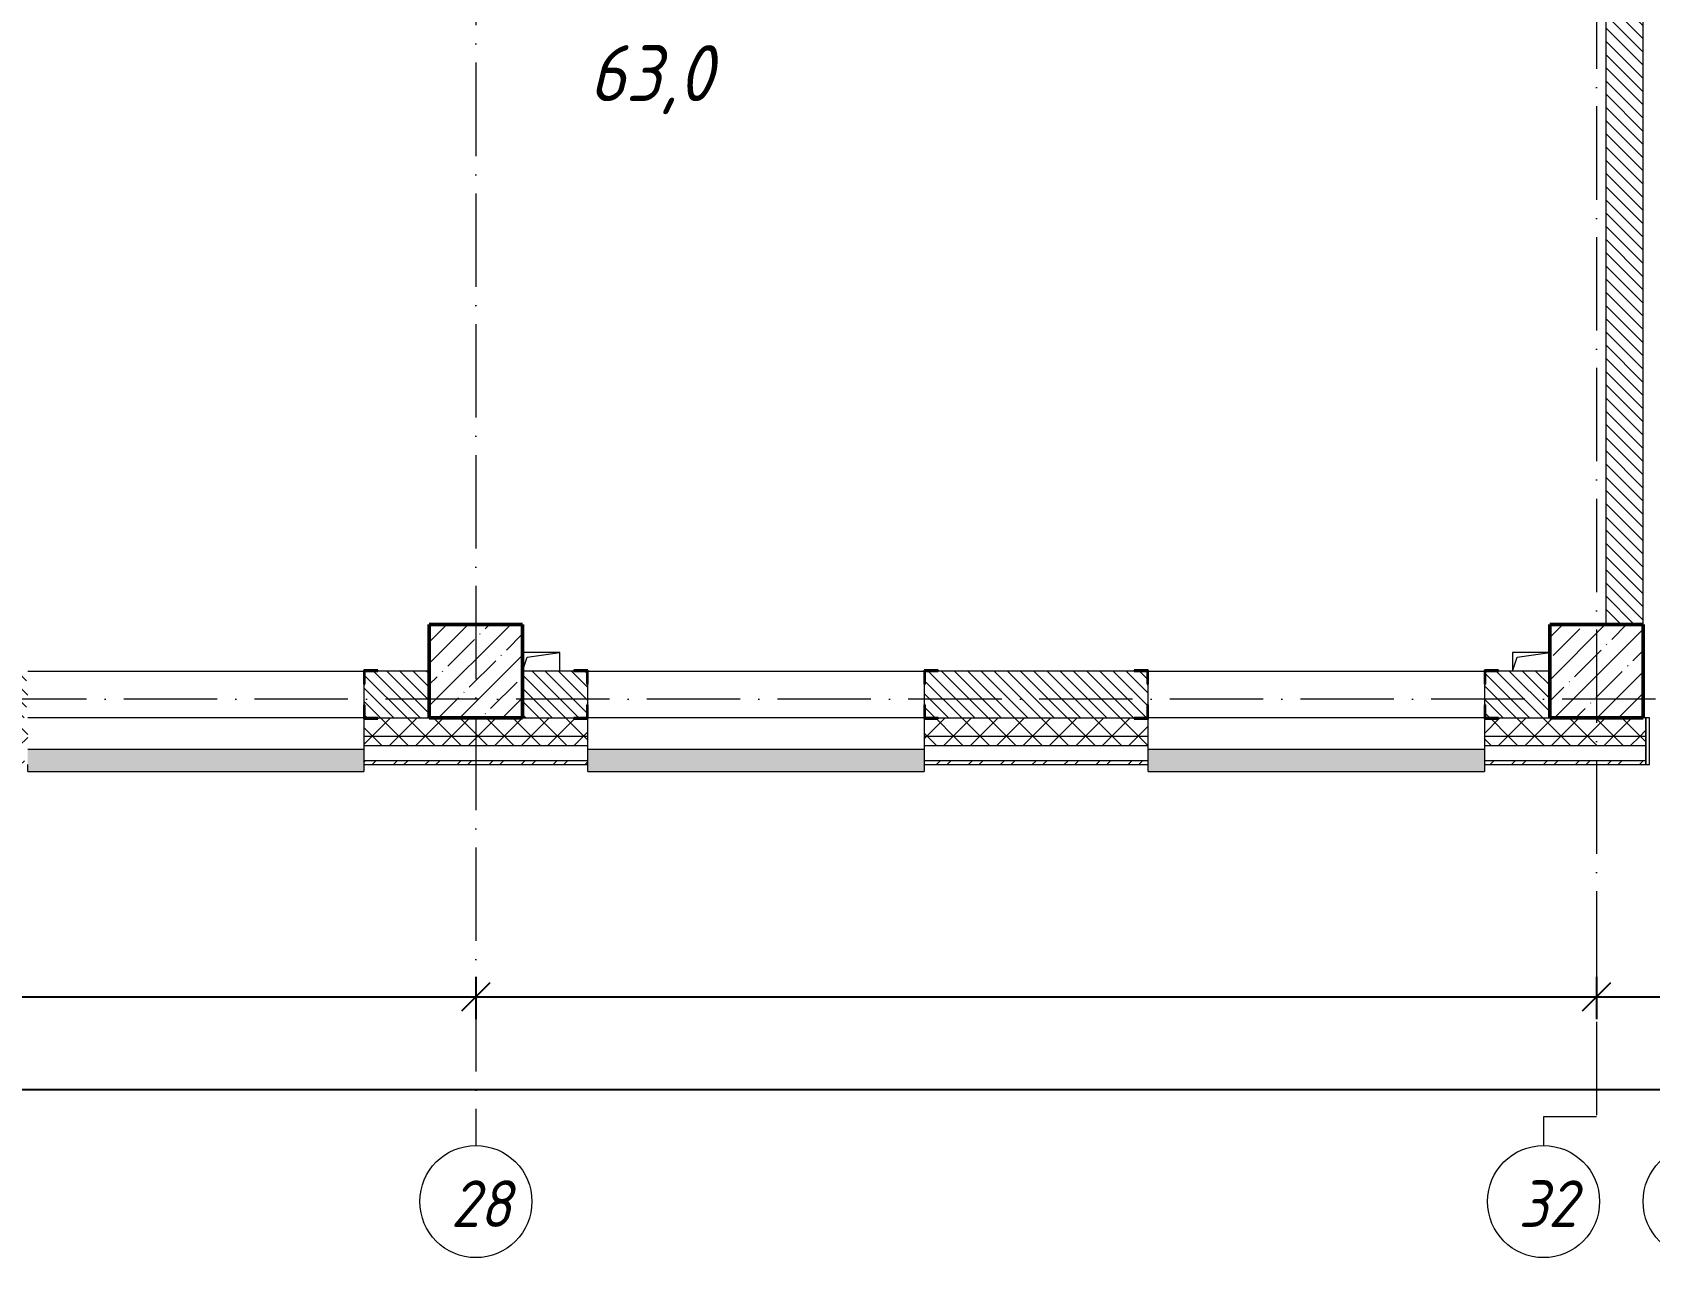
# Model space of a CAD drawing. Header units: millimetres. Extents: x -356862 to 418287, y 0 to 839748.
# Drawn here: x -139940 to -131280, y 511308 to 517866 of the extents above; entities that cross this region are included whole.
import ezdxf

# ---------------------------------------------------------------- set-up
doc = ezdxf.new("R2010")
doc.units = ezdxf.units.MM
doc.linetypes.add('50_200_ШТРИХ_1Т_ш5_п1_п1_', pattern=[700, 500, -100, 0, -100])
for name, color, linetype, lineweight in [('A-____-____-DIMS', 7, 'Continuous', 9), ('A-GENM-____-MCUT', 7, 'Continuous', 25), ('A-GENM-____-OTLN', 7, 'Continuous', 9), ('A-GENM-____-OTLN-1', 7, 'Continuous', 25), ('A-GLAZ-____-OTLN', 7, 'Continuous', 9), ('A-WALL-____-MCUT', 7, 'Continuous', 13), ('A-WALL-____-MCUT-1', 7, 'Continuous', 9), ('A-WALL-____-OTLN', 7, 'Continuous', 9), ('A-WALL-____-PATT-1', 7, 'Continuous', 9), ('A-WALL-FNSH-MCUT-1', 7, 'Continuous', 9), ('S-COLS-____-MCUT', 7, 'Continuous', 50), ('S-COLS-____-OTLN', 7, 'Continuous', 9), ('S-GRID-____-IDEN', 7, 'Continuous', 9), ('S-GRID-____-OTLN', 7, 'Continuous', 9), ('S-GRID-____-OTLN-1', 7, '50_200_ШТРИХ_1Т_ш5_п1_п1_', 9)]:
    doc.layers.add(name, color=color, linetype=linetype, lineweight=lineweight)
doc.layers.add('A-AREA-IDEN-1', color=7, linetype='Continuous', lineweight=9, true_color=0x000000)
doc.layers.add('A-GLAZ-____-OTLN-1', color=7, linetype='Continuous', lineweight=9, true_color=0xc0c0c0)
doc.styles.add('ISOCPEUR_I', font='isocpeui.ttf', dxfattribs={"width": 0.9, "height": 2.5})
doc.styles.add('ISOCPEUR_I_9', font='isocpeui.ttf', dxfattribs={"width": 0.9, "height": 250})
doc.dimstyles.new('ISO-2_5_0_9К_БОЛЬШОЙ_ОСИ', dxfattribs={"dimscale": 304.8, "dimtxt": 248.995294, "dimasz": 0.492126, "dimexe": 0.393701, "dimexo": 0, "dimgap": 0, "dimtad": 1, "dimdec": 0, "dimzin": 0, "dimdsep": 46, "dimtxsty": 'ISOCPEUR_I', "dimblk1": 'OBLIQUE', "dimblk2": 'OBLIQUE', "dimsah": 1, "dimcen": 0.09, "dimdle": 0.393701, "dimazin": 0, "dimtfac": 1, "dimtdec": 4, "dimtix": 1, "dimtmove": 0, "dimatfit": 3, "dimfxl": 1, "dimtvp": 1, "dimtolj": 1, "dimtzin": 0, "dimarcsym": 2})
pattern_1 = [(135, (-176515.067, 459015.94), (-35.35534, -35.35534), [])]
pattern_2 = [(45, (-176515.07, 459015.94), (-70.71068, 70.71068), []), (135, (-176515.07, 459015.94), (-70.71068, -70.71068), [])]

# ---------------------------------------------------------------- blocks, each defined once
blk = doc.blocks.new('BSC_Колонна _Прямоугольная - 500х500-V20-АР1_План отверстий 1 этажа в осях 1-64_Ю-ЯЯ')
at = {"layer": 'S-COLS-____-OTLN'}
h = blk.add_hatch(dxfattribs=at)
h.set_pattern_fill('FP_26', color=256, style=0, pattern_type=2)
h.set_pattern_definition([(45, (-44950, -55431.04), (-114.04925, 114.04925), []), (45, (-44835.95, -55431.04), (-114.04925, 114.04925), [201.613, -40.323, 3.353, -36.97])])
h.paths.add_polyline_path([(-250, -250), (250, -250), (250, 250), (-250, 250), (-250, 178.3)], flags=0)
at = {"layer": 'S-COLS-____-MCUT'}
for p, q in [((250, 250), (-250, 250)), ((-250, 250), (-250, -250)), ((250, -250), (250, 250)), ((-250, -250), (250, -250))]:
    blk.add_line(p, q, dxfattribs=at)
blk = doc.blocks.new('BSC_Колонна _Прямоугольная - 500х500-V48-АР1_План отверстий 1 этажа в осях 1-64_Ю-ЯЯ')
at = {"layer": 'S-COLS-____-OTLN'}
h = blk.add_hatch(dxfattribs=at)
h.set_pattern_fill('FP_55', color=256, style=0, pattern_type=2)
h.set_pattern_definition([(45, (-38950, -55431.04), (-114.04925, 114.04925), []), (45, (-38835.95, -55431.04), (-114.04925, 114.04925), [201.613, -40.323, 3.353, -36.97])])
h.paths.add_polyline_path([(-250, -250), (250, -250), (250, 250), (-250, 250)], flags=0)
at = {"layer": 'S-COLS-____-MCUT'}
for p, q in [((250, 250), (-250, 250)), ((-250, 250), (-250, -250)), ((250, -250), (250, 250)), ((-250, -250), (250, -250))]:
    blk.add_line(p, q, dxfattribs=at)
blk = doc.blocks.new('Фахверк_СКБ_Уголок - 250_2700-27497298-АР1_План отверстий 1 этажа в осях 1-64_Ю-ЯЯ')
at = {"layer": 'A-GENM-____-MCUT'}
for p, q in [((200, 181), (125, 181)), ((125, 181), (125, 106)), ((131, 106), (131, 175)), ((131, 175), (200, 175)), ((200, 175), (200, 181)), ((125, 106), (131, 106)), ((131, -6), (125, -6)), ((125, -6), (125, -81)), ((125, -81), (200, -81)), ((131, -75), (131, -6)), ((200, -75), (131, -75)), ((200, -81), (200, -75))]:
    blk.add_line(p, q, dxfattribs=at)
blk = doc.blocks.new('AR_Отверстие прямоугольное _в плите_ - AR_Отверстие прямоугольное _в плите_-V206-АР1_План отверстий 1 этажа в осях 1-64_Ю-ЯЯ')
at = {"layer": 'A-GENM-____-OTLN'}
for p, q in [((100, 50), (-100, 50)), ((-100, -50), (-75, 25)), ((-75, 25), (100, 50)), ((100, -50), (100, 50))]:
    blk.add_line(p, q, dxfattribs=at)
blk = doc.blocks.new('AR_Отверстие прямоугольное _в плите_ - AR_Отверстие прямоугольное _в плите_-V228-АР1_План отверстий 1 этажа в осях 1-64_Ю-ЯЯ')
at = {"layer": 'A-GENM-____-OTLN'}
for p, q in [((100, 50), (-100, 50)), ((-100, 50), (-100, -50)), ((-100, -50), (-75, 25)), ((-75, 25), (100, 50))]:
    blk.add_line(p, q, dxfattribs=at)
blk = doc.blocks.new('Отлив_СКБ - Отлив витража_120_НВФ-31885687-АР1_План отверстий 1 этажа в осях 1-64_Ю-ЯЯ')
at = {"layer": 'A-GLAZ-____-OTLN-1'}
for points in [[(0, -2), (1800, -2), (1800, 0), (0, 0)], [(877.1, -120), (1800, -120), (1800, -2), (0, -2), (0, -120)]]:
    blk.add_hatch(color=256, dxfattribs=at).paths.add_polyline_path(points, flags=0)
at = {"layer": 'A-GLAZ-____-OTLN'}
for p, q in [((0, 0), (1800, 0)), ((1800, -2), (0, -2)), ((0, -120), (0, -83)), ((1800, -83), (1800, -120)), ((0, -120), (1800, -120))]:
    blk.add_line(p, q, dxfattribs=at)
blk = doc.blocks.new('Стены 3 - Стены 4-31194751-АР1_План отверстий 1 этажа в осях 1-64_Ю-ЯЯ')
at = {"layer": 'A-WALL-____-MCUT'}
for p, q in [((-1798.5, 41030.2), (-1798.5, 41010.2)), ((-1548.5, 41030.2), (-1798.5, 41030.2)), ((-1798.5, 41010.2), (-1548.5, 41010.2)), ((-1548.5, 41010.2), (-1548.5, 41030.2))]:
    blk.add_line(p, q, dxfattribs=at)
blk = doc.blocks.new('Ось сетки - Круг_Ø6_00__ISO-2_5_0_9K_-25732049-АР1_План отверстий 1 этажа в осях 1-64_Ю-ЯЯ')
at = {"layer": 'S-GRID-____-IDEN'}
blk.add_circle((0, 0), 3, dxfattribs=at)
blk = doc.blocks.new('_Oblique')
at = {"color": 0, "linetype": 'ByBlock', "lineweight": -2}
blk.add_line((-0.5, -0.5), (0.5, 0.5), dxfattribs=at)
blk = doc.blocks.new('*D13491')
at = {"layer": 'A-____-____-DIMS', "color": 0, "lineweight": -2, "transparency": 16777216}
for p, q in [((-140565.1, 512810.5), (-140565.1, 512584.4)), ((-137565.1, 512810.5), (-137565.1, 512584.4)), ((-140685.1, 512704.4), (-137445.1, 512704.4))]:
    blk.add_line(p, q, dxfattribs=at)
at = {"layer": 'Defpoints', "color": 0, "transparency": 16777216}
for p in [(-140565.1, 512810.5), (-137565.1, 512810.5), (-137565.1, 512704.4)]:
    blk.add_point(p, dxfattribs=at)
at = {"layer": 'A-____-____-DIMS', "color": 0, "lineweight": -2, "transparency": 16777216, "xscale": 150, "yscale": 150, "zscale": 150, "rotation": 180}
blk.add_blockref('_Oblique', (-140565.1, 512704.4), dxfattribs=at)
at = {"layer": 'A-____-____-DIMS', "color": 0, "lineweight": -2, "transparency": 16777216, "xscale": 150, "yscale": 150, "zscale": 150}
blk.add_blockref('_Oblique', (-137565.1, 512704.4), dxfattribs=at)
at = {"layer": 'A-____-____-DIMS', "color": 0, "transparency": 16777216, "insert": (-139065.1, 512705.7), "char_height": 2.5, "width": 758.478, "attachment_point": 5, "style": 'ISOCPEUR_I'}
blk.add_mtext('\\A1;3000', dxfattribs=at)
blk = doc.blocks.new('*D13492')
at = {"layer": 'A-____-____-DIMS', "color": 0, "lineweight": -2, "transparency": 16777216}
for p, q in [((-137565.1, 512810.5), (-137565.1, 512584.4)), ((-131565.1, 512810.5), (-131565.1, 512584.4)), ((-137685.1, 512704.4), (-131445.1, 512704.4))]:
    blk.add_line(p, q, dxfattribs=at)
at = {"layer": 'Defpoints', "color": 0, "transparency": 16777216}
for p in [(-137565.1, 512810.5), (-131565.1, 512810.5), (-131565.1, 512704.4)]:
    blk.add_point(p, dxfattribs=at)
at = {"layer": 'A-____-____-DIMS', "color": 0, "lineweight": -2, "transparency": 16777216, "xscale": 150, "yscale": 150, "zscale": 150, "rotation": 180}
blk.add_blockref('_Oblique', (-137565.1, 512704.4), dxfattribs=at)
at = {"layer": 'A-____-____-DIMS', "color": 0, "lineweight": -2, "transparency": 16777216, "xscale": 150, "yscale": 150, "zscale": 150}
blk.add_blockref('_Oblique', (-131565.1, 512704.4), dxfattribs=at)
at = {"layer": 'A-____-____-DIMS', "color": 0, "transparency": 16777216, "insert": (-134565.1, 512705.7), "char_height": 2.5, "width": 758.478, "attachment_point": 5, "style": 'ISOCPEUR_I'}
blk.add_mtext('\\A1;6000', dxfattribs=at)
blk = doc.blocks.new('*D13493')
at = {"layer": 'A-____-____-DIMS', "color": 0, "lineweight": -2, "transparency": 16777216}
for p, q in [((-131565.1, 512810.5), (-131565.1, 512584.4)), ((-131015.1, 512810.5), (-131015.1, 512584.4)), ((-131685.1, 512704.4), (-130895.1, 512704.4))]:
    blk.add_line(p, q, dxfattribs=at)
at = {"layer": 'Defpoints', "color": 0, "transparency": 16777216}
for p in [(-131565.1, 512810.5), (-131015.1, 512810.5), (-131015.1, 512704.4)]:
    blk.add_point(p, dxfattribs=at)
at = {"layer": 'A-____-____-DIMS', "color": 0, "lineweight": -2, "transparency": 16777216, "xscale": 150, "yscale": 150, "zscale": 150, "rotation": 180}
blk.add_blockref('_Oblique', (-131565.1, 512704.4), dxfattribs=at)
at = {"layer": 'A-____-____-DIMS', "color": 0, "lineweight": -2, "transparency": 16777216, "xscale": 150, "yscale": 150, "zscale": 150}
blk.add_blockref('_Oblique', (-131015.1, 512704.4), dxfattribs=at)
at = {"layer": 'A-____-____-DIMS', "color": 0, "transparency": 16777216, "insert": (-131290.1, 512705.7), "char_height": 2.5, "width": 568.858, "attachment_point": 5, "style": 'ISOCPEUR_I'}
blk.add_mtext('\\A1;550', dxfattribs=at)
blk = doc.blocks.new('*D13480')
at = {"layer": 'A-____-____-DIMS', "color": 0, "lineweight": -2, "transparency": 16777216}
for p, q in [((-178865.1, 512313.7), (-178865.1, 512087.6)), ((-105465.1, 512313.7), (-105465.1, 512087.6)), ((-178985.1, 512207.6), (-105345.1, 512207.6))]:
    blk.add_line(p, q, dxfattribs=at)
at = {"layer": 'Defpoints', "color": 0, "transparency": 16777216}
for p in [(-178865.1, 512313.7), (-105465.1, 512313.7), (-105465.1, 512207.6)]:
    blk.add_point(p, dxfattribs=at)
at = {"layer": 'A-____-____-DIMS', "color": 0, "lineweight": -2, "transparency": 16777216, "xscale": 150, "yscale": 150, "zscale": 150, "rotation": 180}
blk.add_blockref('_Oblique', (-178865.1, 512207.6), dxfattribs=at)
at = {"layer": 'A-____-____-DIMS', "color": 0, "lineweight": -2, "transparency": 16777216, "xscale": 150, "yscale": 150, "zscale": 150}
blk.add_blockref('_Oblique', (-105465.1, 512207.6), dxfattribs=at)
at = {"layer": 'A-____-____-DIMS', "color": 0, "transparency": 16777216, "insert": (-142165.1, 512208.9), "char_height": 2.5, "width": 971.082, "attachment_point": 5, "style": 'ISOCPEUR_I'}
blk.add_mtext('\\A1;73400', dxfattribs=at)

msp = doc.modelspace()

# ---------------------------------------------------------------- hatches: boundary and pattern name
at = {"layer": 'A-WALL-____-PATT-1'}
h = msp.add_hatch(dxfattribs=at)
h.set_pattern_fill('FP_6', color=256, style=0, pattern_type=2)
h.set_pattern_definition(pattern_1)
h.paths.add_polyline_path([(-131515.0675, 514696.983), (-131315.0675, 514696.983), (-131315.0675, 518196.983), (-131384.0675, 518196.983), (-131384.0675, 518202.983), (-131315.0675, 518202.983), (-131315.0675, 521696.983), (-131515.0675, 521696.983), (-131515.0675, 518202.983), (-131446.0675, 518202.983), (-131446.0675, 518196.983), (-131515.0675, 518196.983), (-131515.0675, 516239.7989)], flags=0)
h = msp.add_hatch(dxfattribs=at)
h.set_pattern_fill('FP_6', color=256, style=0, pattern_type=2)
h.set_pattern_definition(pattern_1)
h.paths.add_polyline_path([(-137815.0675, 514196.983), (-137815.0675, 514446.983), (-138159.0675, 514446.983), (-138159.0675, 514377.983), (-138165.0675, 514377.983), (-138165.0675, 514265.983), (-138159.0675, 514265.983), (-138159.0675, 514196.983), (-138090.0675, 514196.983)], flags=0)
h.paths.add_polyline_path([(-139971.0675, 514196.983), (-139971.0675, 514265.983), (-139965.0675, 514265.983), (-139965.0675, 514377.983), (-139971.0675, 514377.983), (-139971.0675, 514446.983), (-140315.0675, 514446.983), (-140315.0675, 514196.983), (-140040.0675, 514196.983)], flags=0)
h = msp.add_hatch(dxfattribs=at)
h.set_pattern_fill('FP_6', color=256, style=0, pattern_type=2)
h.set_pattern_definition(pattern_1)
h.paths.add_polyline_path([(-132159.0675, 514196.983), (-131815.0675, 514196.983), (-131815.0675, 514446.983), (-132159.0675, 514446.983), (-132159.0675, 514377.983), (-132165.0675, 514377.983), (-132165.0675, 514265.983), (-132159.0675, 514265.983)], flags=0)
h.paths.add_polyline_path([(-134110.4602, 514196.983), (-133971.0675, 514196.983), (-133971.0675, 514265.983), (-133965.0675, 514265.983), (-133965.0675, 514377.983), (-133971.0675, 514377.983), (-133971.0675, 514446.983), (-135159.0675, 514446.983), (-135159.0675, 514377.983), (-135165.0675, 514377.983), (-135165.0675, 514265.983), (-135159.0675, 514265.983), (-135159.0675, 514196.983), (-135090.0675, 514196.983)], flags=0)
h.paths.add_polyline_path([(-137040.0675, 514196.983), (-136971.0675, 514196.983), (-136971.0675, 514265.983), (-136965.0675, 514265.983), (-136965.0675, 514377.983), (-136971.0675, 514377.983), (-136971.0675, 514446.983), (-137315.0675, 514446.983), (-137315.0675, 514196.983), (-137221.0675, 514196.983)], flags=0)
h = msp.add_hatch(dxfattribs=at)
h.set_pattern_fill('FP_1', color=256, style=0, pattern_type=2)
h.set_pattern_definition(pattern_2)
h.paths.add_polyline_path([(-132090.0675, 514096.983), (-131300.0675, 514096.983), (-131300.0675, 514196.983), (-132090.0675, 514196.983), (-132090.0675, 514190.983), (-132165.0675, 514190.983), (-132165.0675, 514096.983)], flags=0)
h.paths.add_polyline_path([(-134110.4602, 514096.983), (-133965.0675, 514096.983), (-133965.0675, 514190.983), (-134040.0675, 514190.983), (-134040.0675, 514196.983), (-135090.0675, 514196.983), (-135090.0675, 514190.983), (-135165.0675, 514190.983), (-135165.0675, 514096.983)], flags=0)
h.paths.add_polyline_path([(-136965.0675, 514096.983), (-136965.0675, 514190.983), (-137040.0675, 514190.983), (-137040.0675, 514196.983), (-138090.0675, 514196.983), (-138090.0675, 514190.983), (-138165.0675, 514190.983), (-138165.0675, 514096.983), (-137645.4615, 514096.983)], flags=0)
h.paths.add_polyline_path([(-140815.0675, 514096.983), (-139965.0675, 514096.983), (-139965.0675, 514190.983), (-140040.0675, 514190.983), (-140040.0675, 514196.983), (-141090.0675, 514196.983), (-141090.0675, 514190.983), (-141165.0675, 514190.983), (-141165.0675, 514096.983), (-141090.0675, 514096.983)], flags=0)
h.paths.add_polyline_path([(-142965.0675, 514096.983), (-142965.0675, 514190.983), (-143040.0675, 514190.983), (-143040.0675, 514196.983), (-144090.0675, 514196.983), (-144090.0675, 514190.983), (-144165.0675, 514190.983), (-144165.0675, 514096.983), (-142971.0675, 514096.983)], flags=0)
h.paths.add_polyline_path([(-145965.0675, 514096.983), (-145965.0675, 514190.983), (-146040.0675, 514190.983), (-146040.0675, 514196.983), (-147090.0675, 514196.983), (-147090.0675, 514190.983), (-147165.0675, 514190.983), (-147165.0675, 514096.983), (-146482.9649, 514096.983)], flags=0)
h.paths.add_polyline_path([(-150017.9662, 514096.983), (-148965.0675, 514096.983), (-148965.0675, 514190.983), (-149040.0675, 514190.983), (-149040.0675, 514196.983), (-150090.0675, 514196.983), (-150090.0675, 514190.983), (-150165.0675, 514190.983), (-150165.0675, 514096.983)], flags=0)
h.paths.add_polyline_path([(-151965.0675, 514096.983), (-151965.0675, 514190.983), (-152040.0675, 514190.983), (-152040.0675, 514196.983), (-153090.0675, 514196.983), (-153090.0675, 514190.983), (-153165.0675, 514190.983), (-153165.0675, 514096.983), (-152669.2172, 514096.983)], flags=0)
h.paths.add_polyline_path([(-156165.0675, 514096.983), (-154965.0675, 514096.983), (-154965.0675, 514190.983), (-155040.0675, 514190.983), (-155040.0675, 514196.983), (-156090.0675, 514196.983), (-156090.0675, 514190.983), (-156165.0675, 514190.983)], flags=0)
h.paths.add_polyline_path([(-158315.0675, 514096.983), (-157965.0675, 514096.983), (-157965.0675, 514190.983), (-158040.0675, 514190.983), (-158040.0675, 514196.983), (-159090.0675, 514196.983), (-159090.0675, 514190.983), (-159165.0675, 514190.983), (-159165.0675, 514096.983), (-158815.0675, 514096.983)], flags=0)
h.paths.add_polyline_path([(-160622.9702, 514096.983), (-160165.0675, 514096.983), (-160165.0675, 514190.983), (-160240.0675, 514190.983), (-160240.0675, 514196.983), (-166865.0675, 514196.983), (-166865.0675, 514096.983), (-162390.4709, 514096.983)], flags=0)
h.paths.add_polyline_path([(-168265.0675, 514096.983), (-168265.0675, 514196.983), (-168865.0675, 514196.983), (-168865.0675, 514096.983)], flags=0)
h.paths.add_polyline_path([(-170965.0675, 514096.983), (-170965.0675, 514196.983), (-178965.0675, 514196.983), (-178965.0675, 514096.983), (-172995.4749, 514096.983)], flags=0)
h = msp.add_hatch(dxfattribs=at)
h.set_pattern_fill('FP_1', color=256, style=0, pattern_type=2)
h.set_pattern_definition(pattern_2)
h.paths.add_polyline_path([(-131300.0675, 514046.983), (-131300.0675, 514096.983), (-132165.0675, 514096.983), (-132165.0675, 514046.983), (-131459.2092, 514046.983)], flags=0)
h.paths.add_polyline_path([(-134110.4602, 514046.983), (-133965.0675, 514046.983), (-133965.0675, 514096.983), (-135165.0675, 514096.983), (-135165.0675, 514046.983)], flags=0)
h.paths.add_polyline_path([(-136965.0675, 514046.983), (-136965.0675, 514096.983), (-138165.0675, 514096.983), (-138165.0675, 514046.983), (-137645.4615, 514046.983)], flags=0)
h.paths.add_polyline_path([(-139965.0675, 514046.983), (-139965.0675, 514096.983), (-141165.0675, 514096.983), (-141165.0675, 514046.983), (-140296.7125, 514046.983)], flags=0)
h.paths.add_polyline_path([(-142965.0675, 514046.983), (-142965.0675, 514096.983), (-144165.0675, 514096.983), (-144165.0675, 514046.983), (-143831.7139, 514046.983)], flags=0)
h.paths.add_polyline_path([(-149134.2159, 514046.983), (-148965.0675, 514046.983), (-148965.0675, 514096.983), (-150165.0675, 514096.983), (-150165.0675, 514046.983), (-149576.091, 514046.983)], flags=0)
h.paths.add_polyline_path([(-147165.0675, 514046.983), (-145965.0675, 514046.983), (-145965.0675, 514096.983), (-147165.0675, 514096.983)], flags=0)
h.paths.add_polyline_path([(-153165.0675, 514046.983), (-151965.0675, 514046.983), (-151965.0675, 514096.983), (-153165.0675, 514096.983)], flags=0)
h.paths.add_polyline_path([(-156165.0675, 514046.983), (-154965.0675, 514046.983), (-154965.0675, 514096.983), (-156165.0675, 514096.983)], flags=0)
h.paths.add_polyline_path([(-159165.0675, 514046.983), (-157965.0675, 514046.983), (-157965.0675, 514096.983), (-159165.0675, 514096.983)], flags=0)
h.paths.add_polyline_path([(-160622.9702, 514046.983), (-160165.0675, 514046.983), (-160165.0675, 514096.983), (-166865.0675, 514096.983), (-166865.0675, 514046.983), (-162390.4709, 514046.983)], flags=0)
h.paths.add_polyline_path([(-168265.0675, 514046.983), (-168265.0675, 514096.983), (-168865.0675, 514096.983), (-168865.0675, 514046.983)], flags=0)
h.paths.add_polyline_path([(-170965.0675, 514046.983), (-170965.0675, 514096.983), (-179065.0675, 514096.983), (-179065.0675, 514046.983), (-172995.4749, 514046.983)], flags=0)
h = msp.add_hatch(dxfattribs=at)
h.set_pattern_fill('FP_3', color=256, style=0, pattern_type=2)
h.set_pattern_definition([(45, (-176515.07, 459015.94), (-85.53659, 85.53659), []), (45, (-176458.04, 459015.94), (-85.53659, 85.53659), [])])
h.paths.add_polyline_path([(-131459.2092, 513946.983), (-131300.0675, 513946.983), (-131300.0675, 513966.983), (-132165.0675, 513966.983), (-132165.0675, 513946.983)], flags=0)
h.paths.add_polyline_path([(-134110.4602, 513946.983), (-133965.0675, 513946.983), (-133965.0675, 513966.983), (-135165.0675, 513966.983), (-135165.0675, 513946.983)], flags=0)
h.paths.add_polyline_path([(-137645.4615, 513946.983), (-136965.0675, 513946.983), (-136965.0675, 513966.983), (-138165.0675, 513966.983), (-138165.0675, 513946.983)], flags=0)
h.paths.add_polyline_path([(-140296.7125, 513946.983), (-139965.0675, 513946.983), (-139965.0675, 513966.983), (-141165.0675, 513966.983), (-141165.0675, 513946.983), (-140738.5877, 513946.983)], flags=0)
h.paths.add_polyline_path([(-142965.0675, 513946.983), (-142965.0675, 513966.983), (-144165.0675, 513966.983), (-144165.0675, 513946.983), (-143831.7139, 513946.983)], flags=0)
h.paths.add_polyline_path([(-146482.9649, 513946.983), (-145965.0675, 513946.983), (-145965.0675, 513966.983), (-147165.0675, 513966.983), (-147165.0675, 513946.983)], flags=0)
h.paths.add_polyline_path([(-149134.2159, 513946.983), (-148965.0675, 513946.983), (-148965.0675, 513966.983), (-150165.0675, 513966.983), (-150165.0675, 513946.983), (-149576.091, 513946.983)], flags=0)
h.paths.add_polyline_path([(-153165.0675, 513946.983), (-151965.0675, 513946.983), (-151965.0675, 513966.983), (-153165.0675, 513966.983)], flags=0)
h.paths.add_polyline_path([(-155320.4682, 513946.983), (-154965.0675, 513946.983), (-154965.0675, 513966.983), (-156165.0675, 513966.983), (-156165.0675, 513946.983)], flags=0)
h.paths.add_polyline_path([(-157965.0675, 513946.983), (-157965.0675, 513966.983), (-159165.0675, 513966.983), (-159165.0675, 513946.983), (-157971.7192, 513946.983)], flags=0)
h.paths.add_polyline_path([(-160622.9702, 513946.983), (-160165.0675, 513946.983), (-160165.0675, 513966.983), (-166865.0675, 513966.983), (-166865.0675, 513946.983), (-162390.4709, 513946.983)], flags=0)
h.paths.add_polyline_path([(-168865.0675, 513946.983), (-168265.0675, 513946.983), (-168265.0675, 513966.983), (-168865.0675, 513966.983)], flags=0)
h.paths.add_polyline_path([(-170965.0675, 513946.983), (-170965.0675, 513966.983), (-179195.0675, 513966.983), (-179195.0675, 513946.983), (-172995.4749, 513946.983)], flags=0)

# ---------------------------------------------------------------- linework, layer by layer
at = {"layer": 'A-WALL-____-MCUT'}
for p, q in [((-131515.0675, 518196.983), (-131515.0675, 514696.983)), ((-131315.0675, 514696.983), (-131315.0675, 518196.983)), ((-137815.0675, 514446.983), (-138090.0675, 514446.983)), ((-137040.0675, 514446.983), (-137315.0675, 514446.983)), ((-134040.0675, 514446.983), (-135090.0675, 514446.983)), ((-131815.0675, 514446.983), (-132090.0675, 514446.983)), ((-138165.0675, 514377.983), (-138165.0675, 514265.983)), ((-136965.0675, 514265.983), (-136965.0675, 514377.983)), ((-135165.0675, 514377.983), (-135165.0675, 514265.983)), ((-133965.0675, 514265.983), (-133965.0675, 514377.983)), ((-132165.0675, 514377.983), (-132165.0675, 514265.983)), ((-138165.0675, 514190.983), (-138165.0675, 513966.983)), ((-136965.0675, 513966.983), (-136965.0675, 514190.983)), ((-135165.0675, 514190.983), (-135165.0675, 513966.983)), ((-133965.0675, 513966.983), (-133965.0675, 514190.983)), ((-132165.0675, 514190.983), (-132165.0675, 513966.983)), ((-131300.0675, 514196.983), (-131315.0675, 514196.983)), ((-131300.0675, 513966.983), (-131300.0675, 514196.983)), ((-136965.0675, 513966.983), (-138165.0675, 513966.983)), ((-133965.0675, 513966.983), (-135165.0675, 513966.983)), ((-131300.0675, 513966.983), (-132165.0675, 513966.983))]:
    msp.add_line(p, q, dxfattribs=at)
at = {"layer": 'A-WALL-____-MCUT-1'}
for p, q in [((-138090.0675, 514196.983), (-137815.0675, 514196.983)), ((-137315.0675, 514196.983), (-137040.0675, 514196.983)), ((-135090.0675, 514196.983), (-134040.0675, 514196.983)), ((-132090.0675, 514196.983), (-131815.0675, 514196.983)), ((-136965.0675, 514096.983), (-138165.0675, 514096.983)), ((-133965.0675, 514096.983), (-135165.0675, 514096.983)), ((-131300.0675, 514096.983), (-132165.0675, 514096.983)), ((-136965.0675, 514046.983), (-138165.0675, 514046.983)), ((-133965.0675, 514046.983), (-135165.0675, 514046.983)), ((-131300.0675, 514046.983), (-132165.0675, 514046.983))]:
    msp.add_line(p, q, dxfattribs=at)
at = {"layer": 'A-WALL-____-OTLN'}
for p, q in [((-139965.0675, 514446.983), (-138165.0675, 514446.983)), ((-136965.0675, 514446.983), (-135165.0675, 514446.983)), ((-133965.0675, 514446.983), (-132165.0675, 514446.983)), ((-138165.0675, 514196.983), (-139965.0675, 514196.983)), ((-135165.0675, 514196.983), (-136965.0675, 514196.983)), ((-132165.0675, 514196.983), (-133965.0675, 514196.983))]:
    msp.add_line(p, q, dxfattribs=at)
at = {"layer": 'A-WALL-FNSH-MCUT-1'}
for p, q in [((-138165.0675, 513966.983), (-138165.0675, 513946.983)), ((-138165.0675, 513946.983), (-136965.0675, 513946.983)), ((-136965.0675, 513946.983), (-136965.0675, 513966.983)), ((-135165.0675, 513966.983), (-135165.0675, 513946.983)), ((-135165.0675, 513946.983), (-133965.0675, 513946.983)), ((-133965.0675, 513946.983), (-133965.0675, 513966.983)), ((-132165.0675, 513966.983), (-132165.0675, 513946.983)), ((-132165.0675, 513946.983), (-131300.0675, 513946.983)), ((-131300.0675, 513946.983), (-131300.0675, 513966.983))]:
    msp.add_line(p, q, dxfattribs=at)
at = {"layer": 'S-GRID-____-OTLN'}
for p, q in [((-131848.0379, 512061.8002), (-131848.0379, 511907.5288)), ((-131565.0675, 512061.8002), (-131848.0379, 512061.8002))]:
    msp.add_line(p, q, dxfattribs=at)
at = {"layer": 'S-GRID-____-OTLN-1'}
for p, q in [((-137565.0675, 549908.7924), (-137565.0675, 511907.5288)), ((-131565.0675, 549675.0369), (-131565.0675, 512061.8002)), ((-72440.6609, 514296.983), (-181183.8377, 514296.983))]:
    msp.add_line(p, q, dxfattribs=at)

# ---------------------------------------------------------------- block references
at = {"layer": 'A-GENM-____-OTLN'}
for name, p in [('AR_Отверстие прямоугольное _в плите_ - AR_Отверстие прямоугольное _в плите_-V206-АР1_План отверстий 1 этажа в осях 1-64_Ю-ЯЯ', (-137215.0675, 514496.983)), ('AR_Отверстие прямоугольное _в плите_ - AR_Отверстие прямоугольное _в плите_-V228-АР1_План отверстий 1 этажа в осях 1-64_Ю-ЯЯ', (-131915.0675, 514496.983))]:
    msp.add_blockref(name, p, dxfattribs=at)
at = {"layer": 'A-GENM-____-OTLN-1'}
for p in [(-138290.0675, 514271.983), (-135290.0675, 514271.983), (-132290.0675, 514271.983)]:
    msp.add_blockref('Фахверк_СКБ_Уголок - 250_2700-27497298-АР1_План отверстий 1 этажа в осях 1-64_Ю-ЯЯ', p, dxfattribs=at)
at = {"layer": 'A-GENM-____-OTLN-1', "rotation": 180}
for p in [(-136840.0675, 514371.983), (-133840.0675, 514371.983)]:
    msp.add_blockref('Фахверк_СКБ_Уголок - 250_2700-27497298-АР1_План отверстий 1 этажа в осях 1-64_Ю-ЯЯ', p, dxfattribs=at)
at = {"layer": 'A-GLAZ-____-OTLN'}
for p in [(-139965.0675, 514029.983), (-136965.0675, 514029.983), (-133965.0675, 514029.983)]:
    msp.add_blockref('Отлив_СКБ - Отлив витража_120_НВФ-31885687-АР1_План отверстий 1 этажа в осях 1-64_Ю-ЯЯ', p, dxfattribs=at)
at = {"layer": 'A-WALL-____-OTLN', "rotation": 89.9999999999999}
msp.add_blockref('Стены 3 - Стены 4-31194751-АР1_План отверстий 1 этажа в осях 1-64_Ю-ЯЯ', (-90269.8255, 515745.4947), dxfattribs=at)
at = {"layer": 'S-COLS-____-OTLN'}
for name, p in [('BSC_Колонна _Прямоугольная - 500х500-V48-АР1_План отверстий 1 этажа в осях 1-64_Ю-ЯЯ', (-137565.0675, 514446.983)), ('BSC_Колонна _Прямоугольная - 500х500-V20-АР1_План отверстий 1 этажа в осях 1-64_Ю-ЯЯ', (-131565.0675, 514446.983))]:
    msp.add_blockref(name, p, dxfattribs=at)
at = {"layer": 'S-GRID-____-IDEN', "xscale": 99.99999999999993, "yscale": 99.99999999999993, "zscale": 99.99999999999993, "rotation": 180}
for p in [(-137565.0675, 511607.5288), (-131848.0379, 511607.5288), (-131015.0675, 511607.5288)]:
    msp.add_blockref('Ось сетки - Круг_Ø6_00__ISO-2_5_0_9K_-25732049-АР1_План отверстий 1 этажа в осях 1-64_Ю-ЯЯ', p, dxfattribs=at)

# ---------------------------------------------------------------- texts
at = {"layer": 'A-AREA-IDEN-1', "insert": (-136627.0447, 517428.1425), "char_height": 300, "width": 754, "attachment_point": 8, "line_spacing_factor": 1.139951, "style": 'ISOCPEUR_I'}
msp.add_mtext('\\pxqc,t8.46667,16.93333,25.4,33.86667,42.33333,50.8,59.26667,67.73333,76.2,84.66667,93.13333,101.6,110.06667,118.53333,127,135.46667,143.93333,152.4,160.86667,169.33333,177.8,186.26667,194.73333,203.2,211.66667,220.13333,228.6,237.06667,245.53333,254,262.46667,270.93333;{63,0}', dxfattribs=at)
at = {"layer": 'S-GRID-____-IDEN', "char_height": 250, "width": 404.0505, "attachment_point": 1, "style": 'ISOCPEUR_I_9'}
for s, insert in [('28', (-137699.4392, 511721.4625)), ('32', (-131982.4096, 511721.4625))]:
    msp.add_mtext(s, dxfattribs=dict(at, insert=insert))

# ---------------------------------------------------------------- dimensions: what is measured, and where the dimension line sits
at = {"layer": 'A-____-____-DIMS'}
for base, p1, p2, override, picture, middle in [((-137565.0675, 512704.4081), (-140565.0675, 512810.4741), (-137565.0675, 512810.4741), {"dimpost": '<>', "dimfxl": 3000}, '*D13491', (-139065.0675, 512705.6581)), ((-131565.0675, 512704.4081), (-137565.0675, 512810.4741), (-131565.0675, 512810.4741), {"dimpost": '<>', "dimfxl": 6000}, '*D13492', (-134565.0675, 512705.6581)), ((-131015.0675, 512704.4081), (-131565.0675, 512810.4741), (-131015.0675, 512810.4741), {"dimpost": '<>', "dimfxl": 550}, '*D13493', (-131290.0675, 512705.6581)), ((-105465.0675, 512207.6078), (-178865.0675, 512313.6738), (-105465.0675, 512313.6738), {"dimpost": '<>', "dimfxl": 73400}, '*D13480', (-142165.0675, 512208.8739))]:
    dim = msp.add_linear_dim(base=base, p1=p1, p2=p2, dimstyle='ISO-2_5_0_9К_БОЛЬШОЙ_ОСИ', override=override, dxfattribs=at)
    dim.commit()
    dim.dimension.update_dxf_attribs({"geometry": picture, "text_midpoint": middle})

doc.saveas('drawing.dxf')
